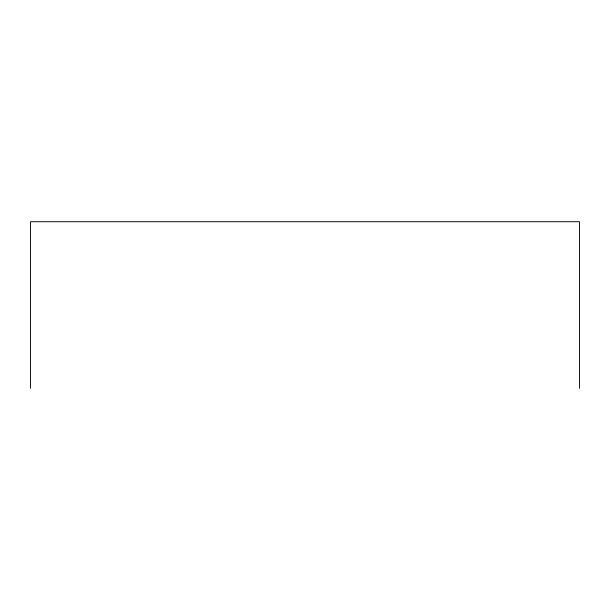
<?xml version="1.0" encoding="UTF-8"?>
<svg xmlns="http://www.w3.org/2000/svg" width="610" height="610" viewBox="0 0 610 610"><rect width="100%" height="100%" fill="white"/><g stroke="black" fill="none" stroke-linecap="round" stroke-linejoin="round"><path stroke-width="0.91" d="M579.5 388.288L579.5 221.712L30.5 221.712L30.5 388.288"/></g></svg>
